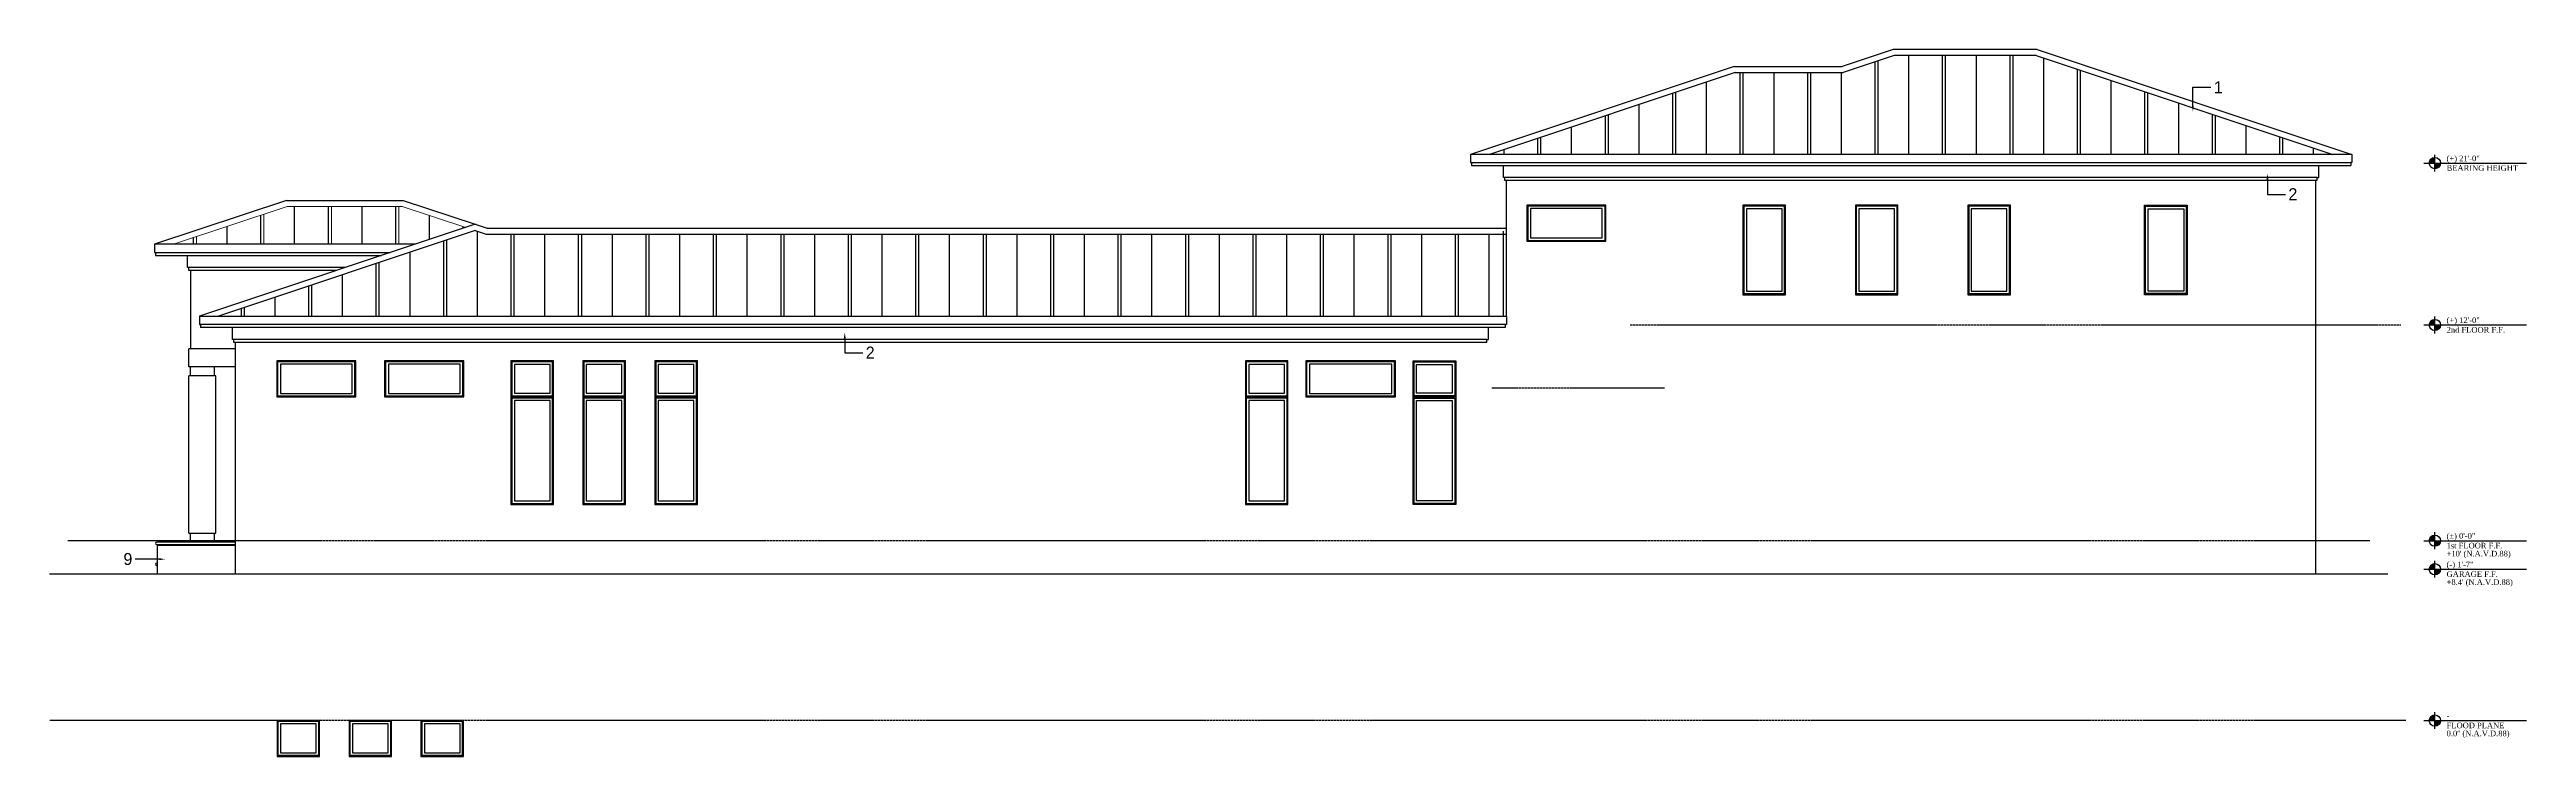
# Model space of a CAD drawing. Header units: inches. Extents: x 0 to 22102, y -19958 to 0.
# Drawn here: x 20449 to 22102, y -8521 to -8049 of the extents above; entities that cross this region are included whole.
import ezdxf
from ezdxf import colors
from ezdxf.entities.mleader import LeaderData, LeaderLine
from ezdxf.enums import TextEntityAlignment as Align
from ezdxf.math import Vec2, Vec3

# ---------------------------------------------------------------- set-up
doc = ezdxf.new("R2010")
doc.units = ezdxf.units.IN
doc.header["$MEASUREMENT"] = 0
doc.linetypes.add('CENTER', pattern=[2, 1.25, -0.25, 0.25, -0.25])
doc.layers.add('1', color=1, linetype='Continuous', lineweight=0)
for name, color, linetype in [('2', 2, 'Continuous'), ('3', 3, 'Continuous'), ('4', 4, 'Continuous'), ('5', 5, 'Continuous'), ('6', 6, 'Continuous'), ('8', 8, 'Continuous'), ('ELEVATION NOTES', 1, 'Continuous'), ('FINISHED FLOOR', 5, 'CENTER'), ('KEY', 3, 'Continuous')]:
    doc.layers.add(name, color=color, linetype=linetype)
doc.styles.add('ARCHITXT', font='BOOKOS.TTF', dxfattribs={"height": 0.078125})

# ---------------------------------------------------------------- blocks, each defined once
blk = doc.blocks.new('ELEVATION NOTE')
for p, q in [((0, 0), (13, 0)), ((4.7, 0), (4.7, 2.7)), ((5.1, 0), (5.1, 3)), ((5.5, 0), (5.5, 3.2)), ((5.9, 0), (5.9, 3.4)), ((6.2, 0), (6.2, 3.6)), ((6.6, 0), (6.6, 3.7)), ((7, 0), (7, 3.7)), ((7.4, -5.6), (7.4, 5.6)), ((7.7, 0), (68.5, 0)), ((7.7, 0), (7.7, -3.7)), ((8.1, 0), (8.1, -3.7)), ((8.5, 0), (8.5, -3.6)), ((8.9, 0), (8.9, -3.4)), ((9.2, 0), (9.2, -3.2)), ((9.6, 0), (9.6, -3)), ((10, 0), (10, -2.7)), ((10.4, 0), (10.4, -2.2)), ((10.7, 0), (10.7, -1.6)), ((11.1, 0), (11.1, 0))]:
    blk.add_line(p, q)
blk.add_circle((7.4, 0), 3.74)
at = {"style": 'ARCHITXT'}
for p in [(15.3, 10), (15.3, 5.1)]:
    blk.add_attdef('XX', text='', height=3.75, dxfattribs=at).set_placement(p, align=Align.TOP_LEFT)
for p in [(15.3, -6.3), (15.3, -11.6)]:
    blk.add_attdef('XX', text='', height=3.75, dxfattribs=at).set_placement(p, align=Align.BOTTOM_LEFT)
blk = doc.blocks.new('CW15')
for p, q in [((28.4, 59.9), (0, 59.9)), ((0, 59.9), (0, 0)), ((28.4, 0), (28.4, 59.9)), ((0, 0), (28.4, 0))]:
    blk.add_line(p, q)
at = {"color": 5}
for p, q in [((27.8, 59.1), (0.6, 59.1)), ((0.6, 59.1), (0.6, 0.8)), ((26.1, 57.4), (2.3, 57.4)), ((2.3, 57.4), (2.3, 2.5)), ((26.1, 2.5), (26.1, 57.4)), ((27.8, 0.8), (27.8, 59.1)), ((0.6, 0.8), (27.8, 0.8)), ((2.3, 2.5), (26.1, 2.5))]:
    blk.add_line(p, q, dxfattribs=at)
blk = doc.blocks.new('CW16')
for p, q in [((28.4, 71.9), (0, 71.9)), ((0, 71.9), (0, 0)), ((28.4, 0), (28.4, 71.9)), ((0, 0), (28.4, 0))]:
    blk.add_line(p, q)
at = {"color": 5}
for p, q in [((27.8, 71.1), (0.6, 71.1)), ((0.6, 71.1), (0.6, 0.8)), ((26.1, 69.4), (2.3, 69.4)), ((2.3, 69.4), (2.3, 2.5)), ((26.1, 2.5), (26.1, 69.4)), ((27.8, 0.8), (27.8, 71.1)), ((0.6, 0.8), (27.8, 0.8)), ((2.3, 2.5), (26.1, 2.5))]:
    blk.add_line(p, q, dxfattribs=at)
blk = doc.blocks.new('CW12')
for p, q in [((28.4, 24.1), (0, 24.1)), ((0, 24.1), (0, 0)), ((28.4, 0), (28.4, 24.1)), ((0, 0), (28.4, 0))]:
    blk.add_line(p, q)
at = {"color": 5}
for p, q in [((27.8, 23.3), (0.6, 23.3)), ((0.6, 23.3), (0.6, 0.8)), ((26.1, 21.7), (2.3, 21.7)), ((2.3, 21.7), (2.3, 2.5)), ((26.1, 2.5), (26.1, 21.7)), ((27.8, 0.8), (27.8, 23.3)), ((0.6, 0.8), (27.8, 0.8)), ((2.3, 2.5), (26.1, 2.5))]:
    blk.add_line(p, q, dxfattribs=at)
blk = doc.blocks.new('A51')
blk.add_lwpolyline([(59.9, 0), (59.9, 24.1), (0, 24.1), (0, 0)], close=True)
at = {"color": 5}
for points in [[(59.3, 0.6), (59.3, 23.5), (0.6, 23.5), (0.6, 0.6)], [(57.4, 2.3), (57.4, 21.9), (2.5, 21.9), (2.5, 2.3)]]:
    blk.add_lwpolyline(points, close=True, dxfattribs=at)
blk = doc.blocks.new('A451')
blk.add_lwpolyline([(52.8, 0), (52.8, 24.1), (0, 24.1), (0, 0)], close=True)
at = {"color": 5}
for points in [[(52.2, 0.6), (52.2, 23.5), (0.6, 23.5), (0.6, 0.6)], [(50.3, 2.3), (50.3, 21.9), (2.5, 21.9), (2.5, 2.3)]]:
    blk.add_lwpolyline(points, close=True, dxfattribs=at)

msp = doc.modelspace()

# ---------------------------------------------------------------- hatches: boundary and pattern name
at = {"layer": '1'}
h = msp.add_hatch(dxfattribs=at)
h.set_pattern_fill('ANSI31', color=256, scale=360, angle=45)
h.set_pattern_definition([(90, (20727.304, -8149.75), (-45, 0), [])])
h.paths.add_polyline_path([(20684.65529, -8153.53452), (20607.95351, -8153.53452), (20532.27201, -8178.76168), (20693.36682, -8178.84704), (20726.97985, -8167.6427)])
at = {"layer": '2'}
h = msp.add_hatch(dxfattribs=at)
h.set_pattern_fill('ANSI31', color=256, scale=180, angle=45)
h.set_pattern_definition([(90, (21847.304, -8073.084), (-22.5, 0), [])])
h.paths.add_polyline_path([(21774.65529, -8052.86785), (21679.95351, -8052.86785), (21645.95351, -8064.20118), (21573.95351, -8064.20118), (21409.95351, -8118.86785), (21971.67617, -8118.54148)])
h = msp.add_hatch(dxfattribs=at)
h.set_pattern_fill('ANSI31', color=256, scale=180, angle=45)
h.set_pattern_definition([(90, (20667.304, -8187.75), (-22.5, 0), [])])
h.paths.add_polyline_path([(21437.3044, -8226.41755), (21437.3044, -8226.86785), (21438.65529, -8226.86785)])
h.paths.add_polyline_path([(21419.3044, -8172.20118), (20740.65529, -8172.20118), (20733.3044, -8169.75089), (20561.95351, -8226.86785), (21421.3044, -8226.86785), (21421.3044, -8221.08422), (21419.3044, -8220.41755)])
at = {"layer": '3'}
h = msp.add_hatch(dxfattribs=at)
h.set_pattern_fill('ANSI31', color=256, scale=360, angle=45)
h.set_pattern_definition([(90, (21849.304, -8073.084), (-45, 0), [])])
h.paths.add_polyline_path([(21774.65529, -8052.86785), (21679.95351, -8052.86785), (21645.95351, -8064.20118), (21573.95351, -8064.20118), (21409.95351, -8118.86785), (21971.67617, -8118.54148)])
h = msp.add_hatch(dxfattribs=at)
h.set_pattern_fill('ANSI31', color=256, scale=360, angle=45)
h.set_pattern_definition([(90, (20669.304, -8187.75), (-45, 0), [])])
h.paths.add_polyline_path([(21437.3044, -8226.41755), (21437.3044, -8226.86785), (21438.65529, -8226.86785)])
h.paths.add_polyline_path([(21419.3044, -8172.20118), (20740.65529, -8172.20118), (20733.3044, -8169.75089), (20561.95351, -8226.86785), (21421.3044, -8226.86785), (21421.3044, -8221.08422), (21419.3044, -8220.41755)])
at = {"layer": '8'}
h = msp.add_hatch(dxfattribs=at)
h.set_pattern_fill('ANSI31', color=256, scale=180, angle=45)
h.set_pattern_definition([(90, (20725.304, -8149.75), (-22.5, 0), [])])
h.paths.add_polyline_path([(20684.65529, -8153.53452), (20607.95351, -8153.53452), (20532.27201, -8178.76168), (20693.36682, -8178.84704), (20726.97985, -8167.6427)])

# ---------------------------------------------------------------- linework, layer by layer
msp.add_line((20449.3044, -8398.69703), (22009.3044, -8398.69703))
at = {"layer": '1'}
for p, q in [((20607.95351, -8153.53452), (20531.95351, -8178.86785)), ((20607.95351, -8153.53452), (20684.65529, -8153.53452)), ((20684.65529, -8153.53452), (20726.97985, -8167.6427))]:
    msp.add_line(p, q, dxfattribs=at)
at = {"layer": '3'}
for p, q in [((21573.95351, -8064.20118), (21409.95351, -8118.86785)), ((21573.95351, -8064.20118), (21645.95351, -8064.20118)), ((21679.95351, -8052.86785), (21645.95351, -8064.20118)), ((21774.65529, -8052.86785), (21679.95351, -8052.86785)), ((21774.65529, -8052.86785), (21972.65529, -8118.86785)), ((20607.3044, -8149.53452), (20519.3044, -8178.86785)), ((20607.3044, -8149.53452), (20685.3044, -8149.53452)), ((20685.3044, -8149.53452), (20733.3044, -8165.53452)), ((20693.3044, -8178.86785), (20519.3044, -8178.86785)), ((20519.3044, -8178.86785), (20519.3044, -8184.36785)), ((20733.3044, -8169.75089), (20561.95351, -8226.86785)), ((20733.3044, -8169.75089), (20740.65529, -8172.20118)), ((20740.65529, -8172.20118), (21421.3044, -8172.20118)), ((21419.3044, -8226.86785), (21419.3044, -8170.20118)), ((20519.3044, -8184.36785), (20520.0544, -8184.36785)), ((20520.0544, -8184.36785), (20520.0544, -8186.36785)), ((20520.0544, -8186.36785), (20670.8044, -8186.36785)), ((20541.3044, -8194.36785), (20541.3044, -8186.36785)), ((20542.3044, -8194.36785), (20541.3044, -8194.36785)), ((20542.3044, -8196.36785), (20542.3044, -8194.36785)), ((20640.8044, -8196.36785), (20542.3044, -8196.36785)), ((20543.3044, -8196.36785), (20543.3044, -8248.69703)), ((20573.3044, -8248.69703), (20542.3044, -8248.69703)), ((20542.3044, -8260.69703), (20542.3044, -8248.69703)), ((20573.3044, -8260.69703), (20542.3044, -8260.69703)), ((20543.3044, -8266.69703), (20543.3044, -8260.69703)), ((20559.3044, -8266.69703), (20559.3044, -8260.69703)), ((20560.3044, -8266.69703), (20542.3044, -8266.69703)), ((20542.3044, -8371.69703), (20542.3044, -8266.69703)), ((20560.3044, -8371.69703), (20560.3044, -8266.69703)), ((20573.3044, -8377.69703), (20520.8044, -8377.69703)), ((20542.3044, -8371.69703), (20560.3044, -8371.69703)), ((20543.3044, -8377.69703), (20543.3044, -8371.69703)), ((20559.3044, -8377.69703), (20559.3044, -8371.69703)), ((20520.8044, -8379.19703), (20520.8044, -8379.69703)), ((20520.8044, -8379.69703), (20521.3044, -8379.69703)), ((20521.3044, -8391.69703), (20520.8044, -8391.69703)), ((20520.8044, -8393.19703), (20520.8044, -8393.69703)), ((20520.8044, -8393.69703), (20521.3044, -8393.69703)), ((20521.3044, -8379.69703), (20573.3044, -8379.69703)), ((20521.3044, -8398.69703), (20521.3044, -8379.69703))]:
    msp.add_line(p, q, dxfattribs=at)
for centre in [(20520.8044, -8378.44703), (20520.8044, -8392.44703)]:
    msp.add_arc(centre, 0.75, 90, 270, dxfattribs=at)
at = {"layer": '5'}
for p, q in [((21398.0544, -8124.36785), (21984.5544, -8124.36785)), ((21962.3044, -8134.36785), (21420.3044, -8134.36785)), ((20520.0544, -8184.36785), (20676.8044, -8184.36785)), ((20646.8044, -8194.36785), (20542.3044, -8194.36785)), ((21420.5544, -8232.36785), (20550.0544, -8232.36785)), ((21408.3044, -8242.36785), (20572.3044, -8242.36785)), ((20520.8044, -8379.19703), (20573.3044, -8379.19703))]:
    msp.add_line(p, q, dxfattribs=at)
at = {"layer": '6'}
for p, q in [((21573.3044, -8060.20118), (21397.3044, -8118.86785)), ((21573.3044, -8060.20118), (21645.3044, -8060.20118)), ((21679.3044, -8048.86785), (21645.3044, -8060.20118)), ((21775.3044, -8048.86785), (21679.3044, -8048.86785)), ((21775.3044, -8048.86785), (21985.3044, -8118.86785)), ((21985.3044, -8118.86785), (21397.3044, -8118.86785)), ((21397.3044, -8118.86785), (21397.3044, -8124.36785)), ((21397.3044, -8124.36785), (21398.0544, -8124.36785)), ((21398.0544, -8124.36785), (21398.0544, -8126.36785)), ((21398.0544, -8126.36785), (21984.5544, -8126.36785)), ((21419.3044, -8134.36785), (21419.3044, -8126.36785)), ((21963.3044, -8134.36785), (21963.3044, -8126.36785)), ((21985.3044, -8124.36785), (21984.5544, -8124.36785)), ((21984.5544, -8124.36785), (21984.5544, -8126.36785)), ((21985.3044, -8118.86785), (21985.3044, -8124.36785)), ((21420.3044, -8134.36785), (21419.3044, -8134.36785)), ((21420.3044, -8136.36785), (21420.3044, -8134.36785)), ((21962.3044, -8136.36785), (21420.3044, -8136.36785)), ((21421.3044, -8226.86785), (21421.3044, -8136.36785)), ((21961.3044, -8398.69703), (21961.3044, -8136.36785)), ((21962.3044, -8134.36785), (21963.3044, -8134.36785)), ((21962.3044, -8136.36785), (21962.3044, -8134.36785)), ((20733.3044, -8165.53452), (20549.3044, -8226.86785)), ((20733.3044, -8165.53452), (20741.3044, -8168.20118)), ((20741.3044, -8168.20118), (21421.3044, -8168.20118)), ((20549.3044, -8226.86785), (20549.3044, -8232.36785)), ((20549.3044, -8226.86785), (21421.3044, -8226.86785)), ((21421.3044, -8226.86785), (21421.3044, -8232.36785)), ((20549.3044, -8232.36785), (20550.0544, -8232.36785)), ((20550.0544, -8232.36785), (20550.0544, -8234.36785)), ((21420.5544, -8234.36785), (20550.0544, -8234.36785)), ((20571.3044, -8242.36785), (20571.3044, -8234.36785)), ((20572.3044, -8242.36785), (20571.3044, -8242.36785)), ((20572.3044, -8244.36785), (20572.3044, -8242.36785)), ((21408.3044, -8244.36785), (20572.3044, -8244.36785)), ((20573.3044, -8398.69703), (20573.3044, -8244.36785)), ((21408.3044, -8242.36785), (21409.3044, -8242.36785)), ((21408.3044, -8244.36785), (21408.3044, -8242.36785)), ((21409.3044, -8242.36785), (21409.3044, -8234.36785)), ((21421.3044, -8232.36785), (21420.5544, -8232.36785)), ((21420.5544, -8232.36785), (21420.5544, -8234.36785))]:
    msp.add_line(p, q, dxfattribs=at)
at = {"layer": 'FINISHED FLOOR'}
for p, q in [((21503.75509, -8232.69703), (22017.91675, -8232.69703)), ((21411.48936, -8274.69703), (21526.9365, -8274.69703)), ((21997.3044, -8376.69703), (20461.3044, -8376.69703)), ((22021.3044, -8496.69703), (20449.3044, -8496.69703))]:
    msp.add_line(p, q, dxfattribs=at)

# ---------------------------------------------------------------- block references
at = {"layer": '4'}
for p in [(20601.1169, -8520.69703), (20649.1169, -8520.69703), (20697.1169, -8520.69703)]:
    msp.add_blockref('CW12', p, dxfattribs=at)
at = {"layer": '6'}
for name, p in [('A451', (21434.89815, -8176.82203)), ('CW15', (21579.1169, -8212.57203)), ('CW15', (21654.1169, -8212.57203)), ('CW15', (21729.1169, -8212.57203)), ('A451', (20600.8669, -8280.69703)), ('A451', (20672.8669, -8280.69703)), ('CW12', (20757.1169, -8280.69703)), ('CW12', (20805.1169, -8280.69703)), ('CW12', (20853.1169, -8280.69703)), ('CW12', (21247.1169, -8280.69703)), ('A51', (21287.3669, -8280.69703)), ('CW16', (20757.1169, -8352.57203)), ('CW16', (20805.1169, -8352.57203)), ('CW16', (20853.1169, -8352.57203)), ('CW16', (21247.1169, -8352.57203))]:
    msp.add_blockref(name, p, dxfattribs=at)
at = {"layer": '6', "xscale": -1}
for name, p in [('CW15', (21875.4919, -8212.57203)), ('CW12', (21387.4919, -8280.69703)), ('CW16', (21387.4919, -8352.57203))]:
    msp.add_blockref(name, p, dxfattribs=at)
at = {"layer": 'ELEVATION NOTES'}
ref = msp.add_blockref('ELEVATION NOTE', (22033.3044, -8124.69703), dxfattribs=at)
ref.add_attrib('XX', '(+) 21\'-0"', dxfattribs={"layer": '0', "height": 3.75, "style": 'ARCHITXT'}).set_placement((22048.56584, -8119.64501), align=Align.TOP_LEFT)
ref.add_attrib('XX', 'BEARING HEIGHT', dxfattribs={"layer": '0', "height": 3.75, "style": 'ARCHITXT'}).set_placement((22048.56584, -8130.95151), align=Align.BOTTOM_LEFT)
ref = msp.add_blockref('ELEVATION NOTE', (22033.3044, -8232.69703), dxfattribs=at)
ref.add_attrib('XX', '(+) 12\'-0"', dxfattribs={"layer": '0', "height": 3.75, "style": 'ARCHITXT'}).set_placement((22048.56584, -8227.64501), align=Align.TOP_LEFT)
ref.add_attrib('XX', '2nd FLOOR F.F.', dxfattribs={"layer": '0', "height": 3.75, "style": 'ARCHITXT'}).set_placement((22048.56584, -8238.95151), align=Align.BOTTOM_LEFT)
ref = msp.add_blockref('ELEVATION NOTE', (22033.3044, -8376.69703), dxfattribs=at)
ref.add_attrib('XX', '(%%p) 0\'-0"', dxfattribs={"layer": '0', "height": 3.75, "style": 'ARCHITXT'}).set_placement((22048.56584, -8371.64501), align=Align.TOP_LEFT)
ref.add_attrib('XX', '1st FLOOR F.F.', dxfattribs={"layer": '0', "height": 3.75, "style": 'ARCHITXT'}).set_placement((22048.56584, -8382.95151), align=Align.BOTTOM_LEFT)
ref.add_attrib('XX', "+10' (N.A.V.D.88)", dxfattribs={"layer": '0', "height": 3.75, "style": 'ARCHITXT'}).set_placement((22048.56584, -8388.30532), align=Align.BOTTOM_LEFT)
ref = msp.add_blockref('ELEVATION NOTE', (22033.3044, -8395.69703), dxfattribs=at)
ref.add_attrib('XX', '(-) 1\'-7"', dxfattribs={"layer": '0', "height": 3.75, "style": 'ARCHITXT'}).set_placement((22048.56584, -8390.64501), align=Align.TOP_LEFT)
ref.add_attrib('XX', 'GARAGE F.F.', dxfattribs={"layer": '0', "height": 3.75, "style": 'ARCHITXT'}).set_placement((22048.56584, -8401.95151), align=Align.BOTTOM_LEFT)
ref.add_attrib('XX', "+8.4' (N.A.V.D.88)", dxfattribs={"layer": '0', "height": 3.75, "style": 'ARCHITXT'}).set_placement((22048.56584, -8407.30532), align=Align.BOTTOM_LEFT)
ref = msp.add_blockref('ELEVATION NOTE', (22033.3044, -8496.69703), dxfattribs=at)
ref.add_attrib('XX', '-', dxfattribs={"layer": '0', "height": 3.75, "style": 'ARCHITXT'}).set_placement((22048.56584, -8491.64501), align=Align.TOP_LEFT)
ref.add_attrib('XX', 'FLOOD PLANE', dxfattribs={"layer": '0', "height": 3.75, "style": 'ARCHITXT'}).set_placement((22048.56584, -8502.95151), align=Align.BOTTOM_LEFT)
ref.add_attrib('XX', "0.0'' (N.A.V.D.88)", dxfattribs={"layer": '0', "height": 3.75, "style": 'ARCHITXT'}).set_placement((22048.56584, -8508.30532), align=Align.BOTTOM_LEFT)

# ---------------------------------------------------------------- leaders
at = {"layer": 'KEY'}
ml = msp.add_multileader_mtext('Standard', dxfattribs=at)
ml.set_content('1', color=256)
ml.set_leader_properties()
ml.build(insert=Vec2(0, 0))
ml.multileader.update_dxf_attribs({"has_text_frame": 1, "text_left_attachment_type": 2, "text_right_attachment_type": 2, "dogleg_length": 12})
ctx = ml.context
ctx.base_point, ctx.char_height, ctx.plane_origin = Vec3(21891.28189, -8074.02582), 8, Vec3(21879.28189, -8078.24522)
ctx.left_attachment, ctx.right_attachment = 2, 2
notes = []
notes.append((ctx, [(0, (1, 1, 0), (21879.28189, -8074.02582), (1, 0), 12, [(0, [(21879.28189, -8090.24522)], 0, [])])]))
ctx.mtext.insert, ctx.mtext.flow_direction = Vec3(21893.28189, -8070.02582), 5
ml = msp.add_multileader_mtext('Standard', dxfattribs=at)
ml.set_content('2', color=256)
ml.set_leader_properties()
ml.build(insert=Vec2(0, 0))
ml.multileader.update_dxf_attribs({"has_text_frame": 1, "text_left_attachment_type": 2, "text_right_attachment_type": 2, "dogleg_length": 12})
ctx = ml.context
ctx.base_point, ctx.char_height, ctx.plane_origin = Vec3(21941.02046, -8145.6275), 8, Vec3(21929.02046, -8161.8469)
ctx.left_attachment, ctx.right_attachment = 2, 2
notes.append((ctx, [(0, (1, 1, 0), (21929.02046, -8145.6275), (1, 0), 12, [(0, [(21929.02046, -8131.66912)], 0, [])])]))
ctx.mtext.insert, ctx.mtext.flow_direction = Vec3(21943.02046, -8141.41819), 5
ml = msp.add_multileader_mtext('Standard', dxfattribs=at)
ml.set_content('2', color=256)
ml.set_leader_properties()
ml.build(insert=Vec2(0, 0))
ml.multileader.update_dxf_attribs({"has_text_frame": 1, "text_left_attachment_type": 2, "text_right_attachment_type": 2, "dogleg_length": 12})
ctx = ml.context
ctx.base_point, ctx.char_height, ctx.plane_origin = Vec3(20991.84556, -8251.34872), 8, Vec3(20979.84556, -8267.56811)
ctx.left_attachment, ctx.right_attachment = 2, 2
notes.append((ctx, [(0, (1, 1, 0), (20979.84556, -8251.34872), (1, 0), 12, [(0, [(20979.84556, -8237.70047)], 0, [])])]))
ctx.mtext.insert, ctx.mtext.flow_direction = Vec3(20993.84556, -8247.1394), 5
ml = msp.add_multileader_mtext('Standard', dxfattribs=at)
ml.set_content('9', color=256)
ml.set_leader_properties()
ml.build(insert=Vec2(0, 0))
ml.multileader.update_dxf_attribs({"has_text_frame": 1, "text_left_attachment_type": 2, "text_right_attachment_type": 2, "dogleg_length": 12})
ctx = ml.context
ctx.base_point, ctx.char_height, ctx.plane_origin = Vec3(20497.20397, -8389.03807), 8, Vec3(20520.00376, -8405.25746)
ctx.left_attachment, ctx.right_attachment, ctx.text_align_type = 2, 2, 2
notes.append((ctx, [(0, (1, 1, 0), (20508.00376, -8389.03807), (-1, 0), 1.46646, [(0, [(20526.47438, -8389.03807)], 0, [])])]))
ctx.mtext.insert, ctx.mtext.alignment, ctx.mtext.flow_direction = Vec3(20504.5373, -8384.90043), 3, 5
for ctx, leaders in notes:
    for number, flags, end, landing, length, lines in leaders:
        leader = LeaderData()
        leader.index, (leader.has_last_leader_line, leader.has_dogleg_vector, leader.attachment_direction) = number, flags
        leader.last_leader_point, leader.dogleg_vector, leader.dogleg_length = Vec3(end), Vec3(landing), length
        for number, points, colour, breaks in lines:
            line = LeaderLine()
            line.index, line.vertices, line.color, line.breaks = number, Vec3.list(points), colors.encode_raw_color(colour), breaks
            leader.lines.append(line)
        ctx.leaders.append(leader)

doc.saveas('drawing.dxf')
